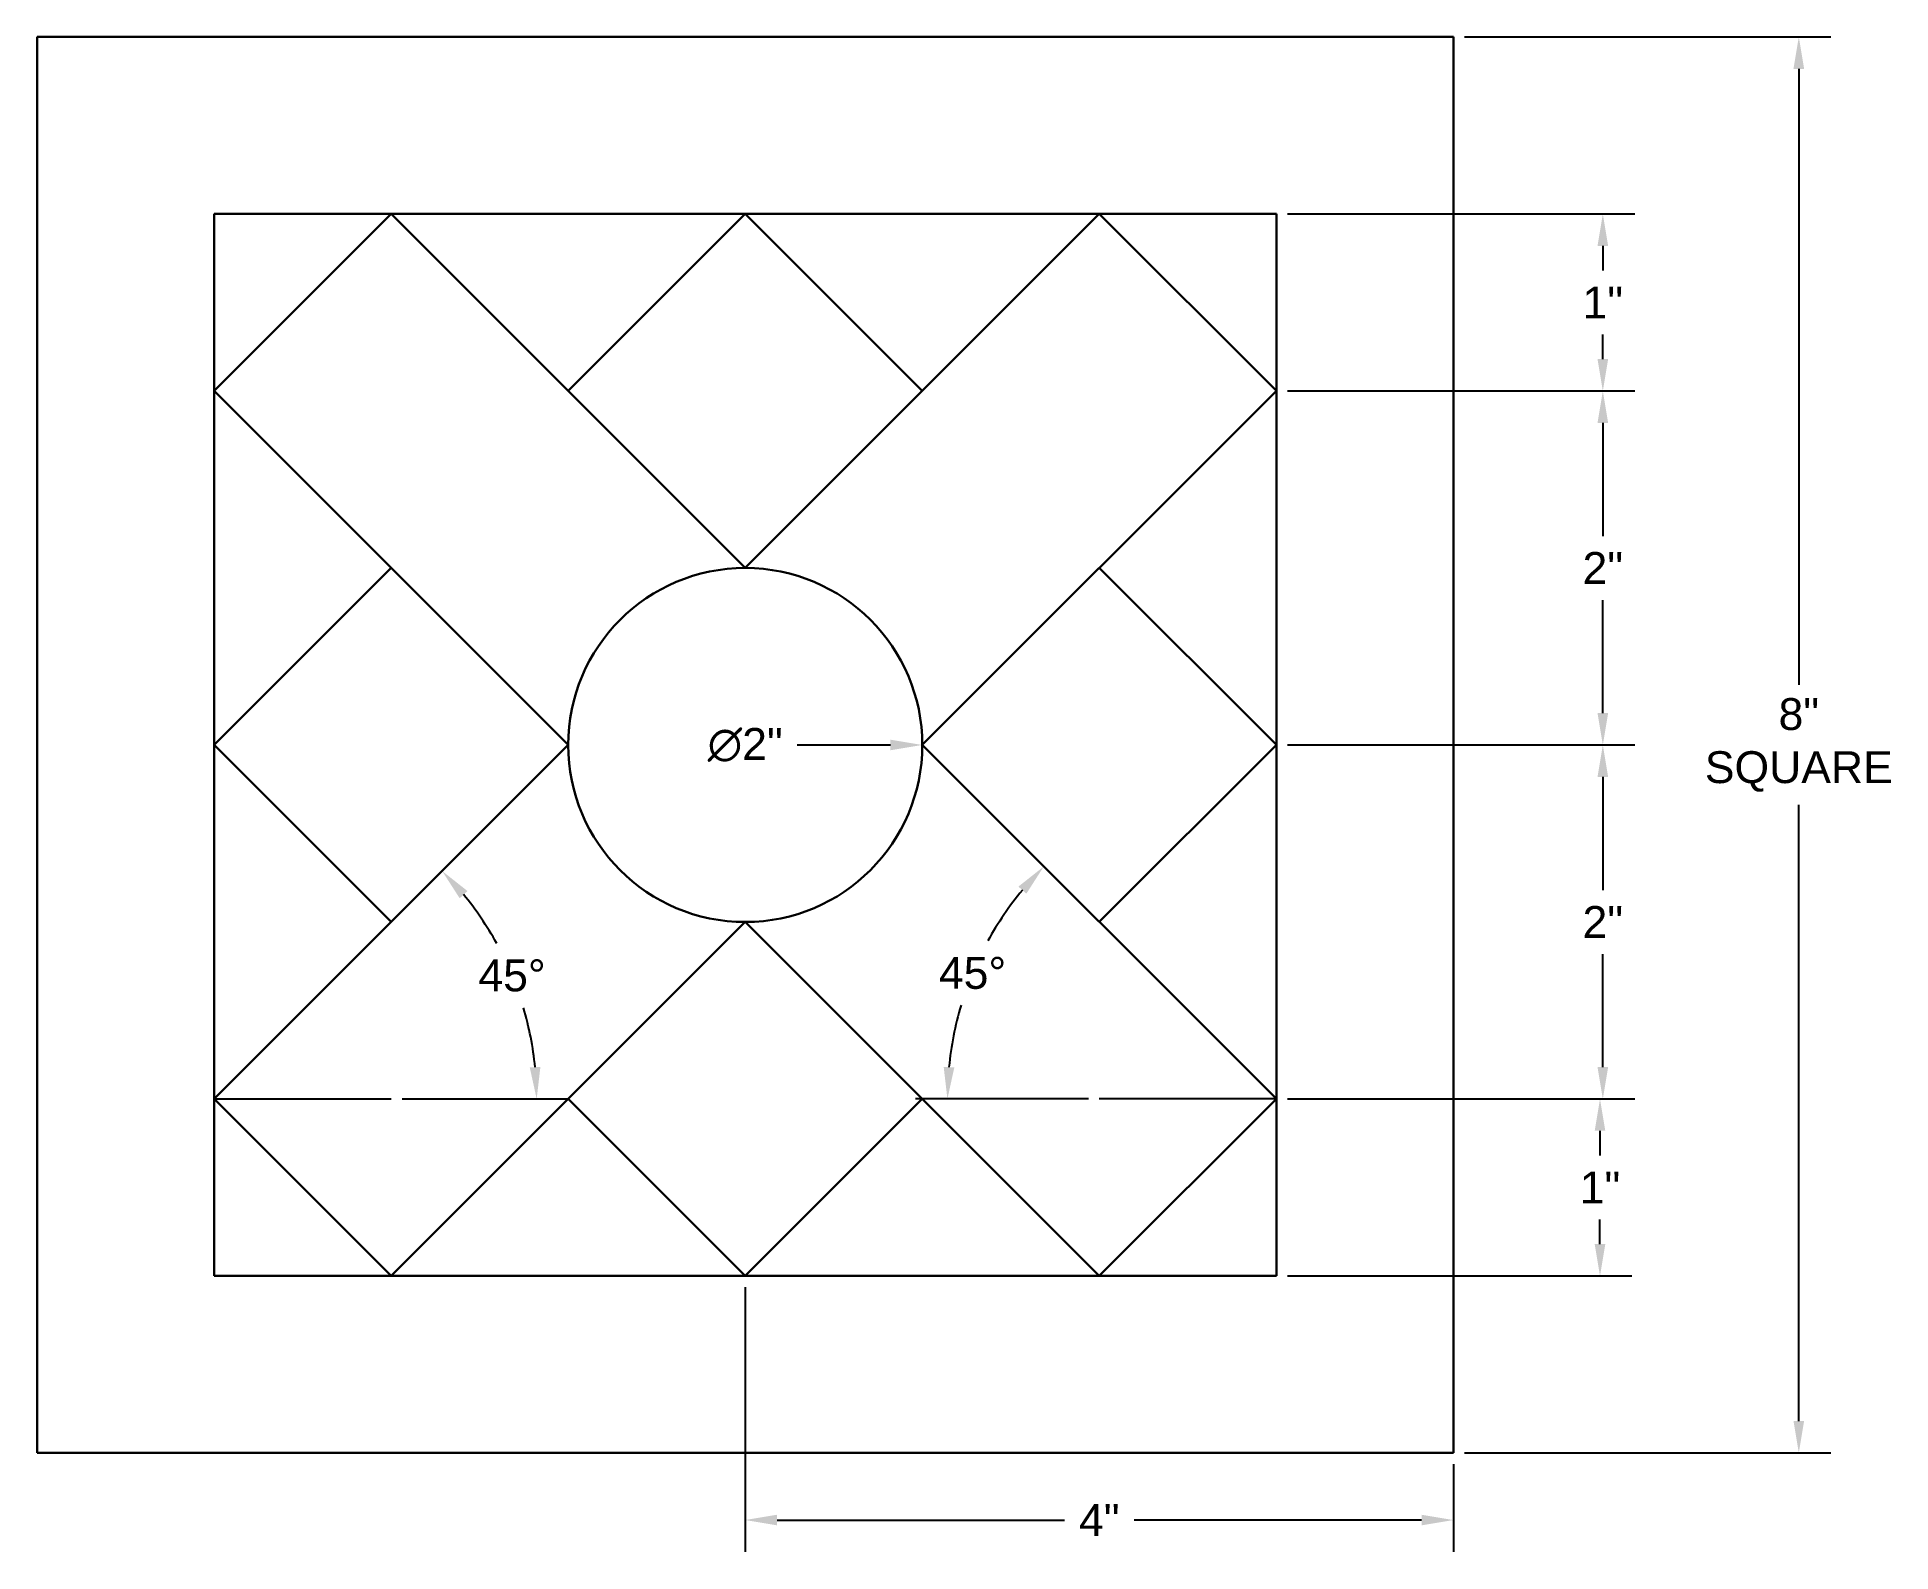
# Model space of a CAD drawing. Header units: inches. Extents: x 4 to 14.4, y -0.3 to 8.3.
import ezdxf

# ---------------------------------------------------------------- set-up
doc = ezdxf.new("R2010")
doc.units = ezdxf.units.IN
doc.header["$MEASUREMENT"] = 0
doc.styles.get("Standard").update_dxf_attribs({"font": 'ARIALUNI.ttf'})
doc.dimstyles.get("Standard").update_dxf_attribs({"dimtxt": 0.18, "dimasz": 0.18, "dimexe": 0.18, "dimexo": 0.0625, "dimgap": 0.09, "dimtad": 0, "dimtih": 1, "dimtoh": 1, "dimdec": 0, "dimzin": 0, "dimdsep": 46, "dimlunit": 4, "dimtxsty": 'Standard', "dimcen": 0.09, "dimadec": 0, "dimazin": 0, "dimtfac": 1, "dimtdec": 0, "dimtofl": 0, "dimtmove": 0, "dimatfit": 3, "dimfxl": 1, "dimtolj": 1, "dimtzin": 0, "dimarcsym": 0})

# ---------------------------------------------------------------- blocks, each defined once
blk = doc.blocks.new('*D1')
at = {"color": 0, "lineweight": -2, "transparency": 16777216}
for p, q in [((11.019, 7.305), (12.98, 7.305)), ((12.8, 7.125), (12.8, 6.985)), ((12.8, 6.485), (12.8, 6.624)), ((11.019, 6.305), (12.98, 6.305))]:
    blk.add_line(p, q, dxfattribs=at)
at = {"color": 0, "transparency": 16777216}
for points in [[(12.77, 7.125), (12.83, 7.125), (12.8, 7.305)], [(12.77, 6.485), (12.83, 6.485), (12.8, 6.305)]]:
    blk.add_solid(points, dxfattribs=at)
at = {"layer": 'Defpoints', "color": 0, "transparency": 16777216}
for p in [(10.956, 7.305), (10.956, 6.305), (12.8, 6.305)]:
    blk.add_point(p, dxfattribs=at)
at = {"color": 0, "transparency": 16777216, "insert": (12.8, 6.805), "char_height": 0.18, "attachment_point": 5}
blk.add_mtext('\\A1;1"', dxfattribs=at)
blk = doc.blocks.new('*D2')
at = {"color": 0, "lineweight": -2, "transparency": 16777216}
for p, q in [((11.019, 6.305), (12.98, 6.305)), ((12.8, 6.125), (12.8, 5.485)), ((12.8, 4.485), (12.8, 5.124)), ((11.019, 4.305), (12.98, 4.305))]:
    blk.add_line(p, q, dxfattribs=at)
at = {"color": 0, "transparency": 16777216}
for points in [[(12.77, 6.125), (12.83, 6.125), (12.8, 6.305)], [(12.77, 4.485), (12.83, 4.485), (12.8, 4.305)]]:
    blk.add_solid(points, dxfattribs=at)
at = {"layer": 'Defpoints', "color": 0, "transparency": 16777216}
for p in [(10.956, 6.305), (10.956, 4.305), (12.8, 4.305)]:
    blk.add_point(p, dxfattribs=at)
at = {"color": 0, "transparency": 16777216, "insert": (12.8, 5.305), "char_height": 0.18, "attachment_point": 5}
blk.add_mtext('\\A1;2"', dxfattribs=at)
blk = doc.blocks.new('*D3')
at = {"color": 0, "lineweight": -2, "transparency": 16777216}
for p, q in [((11.019, 4.305), (12.98, 4.305)), ((12.8, 4.125), (12.8, 3.485)), ((12.8, 2.485), (12.8, 3.124)), ((11.019, 2.305), (12.98, 2.305))]:
    blk.add_line(p, q, dxfattribs=at)
at = {"color": 0, "transparency": 16777216}
for points in [[(12.77, 4.125), (12.83, 4.125), (12.8, 4.305)], [(12.77, 2.485), (12.83, 2.485), (12.8, 2.305)]]:
    blk.add_solid(points, dxfattribs=at)
at = {"layer": 'Defpoints', "color": 0, "transparency": 16777216}
for p in [(10.956, 4.305), (10.956, 2.305), (12.8, 2.305)]:
    blk.add_point(p, dxfattribs=at)
at = {"color": 0, "transparency": 16777216, "insert": (12.8, 3.305), "char_height": 0.18, "attachment_point": 5}
blk.add_mtext('\\A1;2"', dxfattribs=at)
blk = doc.blocks.new('*D4')
at = {"color": 0, "lineweight": -2, "transparency": 16777216}
for p, q in [((11.019, 2.305), (12.964, 2.305)), ((12.784, 2.125), (12.784, 1.985)), ((12.784, 1.485), (12.784, 1.624)), ((11.019, 1.305), (12.964, 1.305))]:
    blk.add_line(p, q, dxfattribs=at)
at = {"color": 0, "transparency": 16777216}
for points in [[(12.754, 2.125), (12.814, 2.125), (12.784, 2.305)], [(12.754, 1.485), (12.814, 1.485), (12.784, 1.305)]]:
    blk.add_solid(points, dxfattribs=at)
at = {"layer": 'Defpoints', "color": 0, "transparency": 16777216}
for p in [(10.956, 2.305), (10.956, 1.305), (12.784, 1.305)]:
    blk.add_point(p, dxfattribs=at)
at = {"color": 0, "transparency": 16777216, "insert": (12.784, 1.805), "char_height": 0.18, "attachment_point": 5}
blk.add_mtext('\\A1;1"', dxfattribs=at)
blk = doc.blocks.new('*D5')
at = {"color": 0, "lineweight": -2, "transparency": 16777216}
for p, q in [((7.956, 1.242), (7.956, -0.254)), ((11.956, 0.242), (11.956, -0.254)), ((8.136, -0.074), (9.759, -0.074)), ((11.776, -0.074), (10.153, -0.074))]:
    blk.add_line(p, q, dxfattribs=at)
at = {"color": 0, "transparency": 16777216}
for points in [[(8.136, -0.044), (8.136, -0.104), (7.956, -0.074)], [(11.776, -0.044), (11.776, -0.104), (11.956, -0.074)]]:
    blk.add_solid(points, dxfattribs=at)
at = {"layer": 'Defpoints', "color": 0, "transparency": 16777216}
for p in [(7.956, 1.305), (11.956, 0.305), (11.956, -0.074)]:
    blk.add_point(p, dxfattribs=at)
at = {"color": 0, "transparency": 16777216, "insert": (9.956, -0.074), "char_height": 0.18, "attachment_point": 5}
blk.add_mtext('\\A1;4"', dxfattribs=at)
blk = doc.blocks.new('*D6')
at = {"color": 0, "lineweight": -2, "transparency": 16777216}
for p, q in [((12.019, 8.305), (14.087, 8.305)), ((13.907, 8.125), (13.907, 4.644)), ((13.907, 0.485), (13.907, 3.966)), ((12.019, 0.305), (14.087, 0.305))]:
    blk.add_line(p, q, dxfattribs=at)
at = {"color": 0, "transparency": 16777216}
for points in [[(13.877, 8.125), (13.937, 8.125), (13.907, 8.305)], [(13.877, 0.485), (13.937, 0.485), (13.907, 0.305)]]:
    blk.add_solid(points, dxfattribs=at)
at = {"layer": 'Defpoints', "color": 0, "transparency": 16777216}
for p in [(11.956, 8.305), (11.956, 0.305), (13.907, 0.305)]:
    blk.add_point(p, dxfattribs=at)
at = {"color": 0, "transparency": 16777216, "insert": (13.907, 4.305), "char_height": 0.18, "attachment_point": 5}
blk.add_mtext('\\A1;8"\\PSQUARE', dxfattribs=at)
blk = doc.blocks.new('*D7')
at = {"color": 0, "lineweight": -2, "transparency": 16777216}
blk.add_line((9.894, 2.305), (8.918, 2.305), dxfattribs=at)
for start, end in [(140.5536, 151.2884), (163.4432, 174.4464)]:
    blk.add_arc((10.956, 2.305), 1.858, start, end, dxfattribs=at)
at = {"color": 0, "transparency": 16777216}
for points in [[(9.499, 3.505), (9.544, 3.465), (9.642, 3.618)], [(9.137, 2.483), (9.077, 2.486), (9.098, 2.305)]]:
    blk.add_solid(points, dxfattribs=at)
at = {"layer": 'Defpoints', "color": 0, "transparency": 16777216}
for p in [(8.956, 4.305), (9.347, 3.233), (9.956, 2.305), (10.956, 2.305), (10.956, 2.305)]:
    blk.add_point(p, dxfattribs=at)
at = {"color": 0, "transparency": 16777216, "insert": (9.24, 3.016), "char_height": 0.18, "attachment_point": 5}
blk.add_mtext('\\A1;45°', dxfattribs=at)
blk = doc.blocks.new('*D8')
at = {"color": 0, "lineweight": -2, "transparency": 16777216}
blk.add_line((6.019, 2.305), (6.958, 2.305), dxfattribs=at)
for start, end in [(28.8375, 39.3368), (5.6632, 16.4417)]:
    blk.add_arc((4.956, 2.305), 1.822, start, end, dxfattribs=at)
at = {"color": 0, "transparency": 16777216}
for points in [[(6.343, 3.439), (6.387, 3.48), (6.244, 3.593)], [(6.799, 2.486), (6.739, 2.483), (6.778, 2.305)]]:
    blk.add_solid(points, dxfattribs=at)
at = {"layer": 'Defpoints', "color": 0, "transparency": 16777216}
for p in [(6.956, 4.305), (6.716, 2.776), (4.956, 2.305), (4.956, 2.305), (5.956, 2.305)]:
    blk.add_point(p, dxfattribs=at)
at = {"color": 0, "transparency": 16777216, "insert": (6.639, 3.002), "char_height": 0.18, "attachment_point": 5}
blk.add_mtext('\\A1;45°', dxfattribs=at)
blk = doc.blocks.new('*D9')
at = {"color": 0, "lineweight": -2, "transparency": 16777216}
blk.add_line((8.25, 4.305), (8.776, 4.305), dxfattribs=at)
at = {"color": 0, "transparency": 16777216}
blk.add_solid([(8.776, 4.335), (8.776, 4.275), (8.956, 4.305)], dxfattribs=at)
at = {"layer": 'Defpoints', "color": 0, "transparency": 16777216}
for p in [(6.956, 4.305), (8.956, 4.305)]:
    blk.add_point(p, dxfattribs=at)
at = {"color": 0, "lineweight": 30, "transparency": 16777216, "insert": (7.956, 4.305), "char_height": 0.18, "attachment_point": 5}
blk.add_mtext('\\A1;∅2"', dxfattribs=at)

msp = doc.modelspace()

# ---------------------------------------------------------------- linework, layer by layer
at = {"lineweight": 30}
for p, q in [((3.956, 8.305), (3.956, 0.305)), ((11.956, 8.305), (3.956, 8.305)), ((3.956, 8.305), (4.956, 8.305)), ((11.956, 0.305), (11.956, 8.305)), ((11.956, 8.305), (11.956, 7.305)), ((4.956, 7.305), (10.956, 7.305)), ((4.956, 1.305), (4.956, 7.305)), ((4.956, 7.305), (4.956, 6.305)), ((4.956, 7.305), (5.956, 7.305)), ((5.956, 7.305), (4.956, 6.305)), ((5.956, 7.305), (7.956, 5.305)), ((7.956, 7.305), (6.956, 6.305)), ((8.956, 6.305), (7.956, 7.305)), ((7.956, 5.305), (9.956, 7.305)), ((10.956, 7.305), (9.956, 7.305)), ((10.956, 6.305), (9.956, 7.305)), ((10.956, 7.305), (10.956, 1.305)), ((10.956, 7.305), (10.956, 6.305)), ((4.956, 6.305), (5.956, 5.305)), ((8.956, 4.305), (10.956, 6.305)), ((5.956, 5.305), (4.956, 4.305)), ((5.956, 5.305), (6.956, 4.305)), ((10.956, 4.305), (9.956, 5.305)), ((4.956, 4.305), (5.956, 3.305)), ((4.956, 2.305), (6.956, 4.305)), ((8.956, 4.305), (10.956, 2.305)), ((9.956, 3.305), (10.956, 4.305)), ((5.956, 1.305), (7.956, 3.305)), ((7.956, 3.305), (8.956, 2.305)), ((4.956, 1.305), (4.956, 2.305)), ((5.956, 1.305), (4.956, 2.305)), ((6.956, 2.305), (7.956, 1.305)), ((7.956, 1.305), (8.956, 2.305)), ((8.956, 2.305), (9.956, 1.305)), ((10.956, 2.305), (9.956, 1.305)), ((10.956, 1.305), (10.956, 2.305)), ((10.956, 1.305), (4.956, 1.305)), ((4.956, 1.305), (5.956, 1.305)), ((10.956, 1.305), (9.956, 1.305)), ((11.956, 0.305), (11.956, 1.305)), ((3.956, 0.305), (11.956, 0.305)), ((3.956, 0.305), (4.956, 0.305))]:
    msp.add_line(p, q, dxfattribs=at)
for p, q in [((4.956, 2.305), (5.956, 2.305)), ((10.956, 2.305), (9.956, 2.305))]:
    msp.add_line(p, q)
msp.add_circle((7.956, 4.305), 1, dxfattribs=at)

# ---------------------------------------------------------------- dimensions: what is measured, and where the dimension line sits
dim = msp.add_linear_dim(base=(13.907, 0.305), p1=(11.956, 8.305), p2=(11.956, 0.305), angle=90, text='<>\\PSQUARE', dimstyle='Standard')
dim.commit()
dim.dimension.update_dxf_attribs({"geometry": '*D6', "text_midpoint": (13.907, 4.305)})
for base, p1, p2, picture, middle in [((12.8, 6.305), (10.956, 7.305), (10.956, 6.305), '*D1', (12.8, 6.805)), ((12.8, 4.305), (10.956, 6.305), (10.956, 4.305), '*D2', (12.8, 5.305)), ((12.8, 2.305), (10.956, 4.305), (10.956, 2.305), '*D3', (12.8, 3.305)), ((12.784, 1.305), (10.956, 2.305), (10.956, 1.305), '*D4', (12.784, 1.805))]:
    dim = msp.add_linear_dim(base=base, p1=p1, p2=p2, angle=90, dimstyle='Standard')
    dim.commit()
    dim.dimension.update_dxf_attribs({"geometry": picture, "text_midpoint": middle})
dim = msp.add_diameter_dim_2p(p1=(6.956, 4.305), p2=(8.956, 4.305), dimstyle='Standard', dxfattribs=at)
dim.commit()
dim.dimension.update_dxf_attribs({"geometry": '*D9', "text_midpoint": (7.956, 4.305), "dimtype": 163})
for base, line1, line2, picture, middle in [((6.716, 2.776), ((4.956, 2.305), (6.956, 4.305)), ((4.956, 2.305), (5.956, 2.305)), '*D8', (6.639, 3.002)), ((9.347, 3.233), ((8.956, 4.305), (10.956, 2.305)), ((10.956, 2.305), (9.956, 2.305)), '*D7', (9.24, 3.016))]:
    dim = msp.add_angular_dim_2l(base=base, line1=line1, line2=line2, dimstyle='Standard')
    dim.commit()
    dim.dimension.update_dxf_attribs({"geometry": picture, "text_midpoint": middle})
dim = msp.add_linear_dim(base=(11.956, -0.074), p1=(7.956, 1.305), p2=(11.956, 0.305), dimstyle='Standard')
dim.commit()
dim.dimension.update_dxf_attribs({"geometry": '*D5', "text_midpoint": (9.956, -0.074)})

doc.saveas('drawing.dxf')
